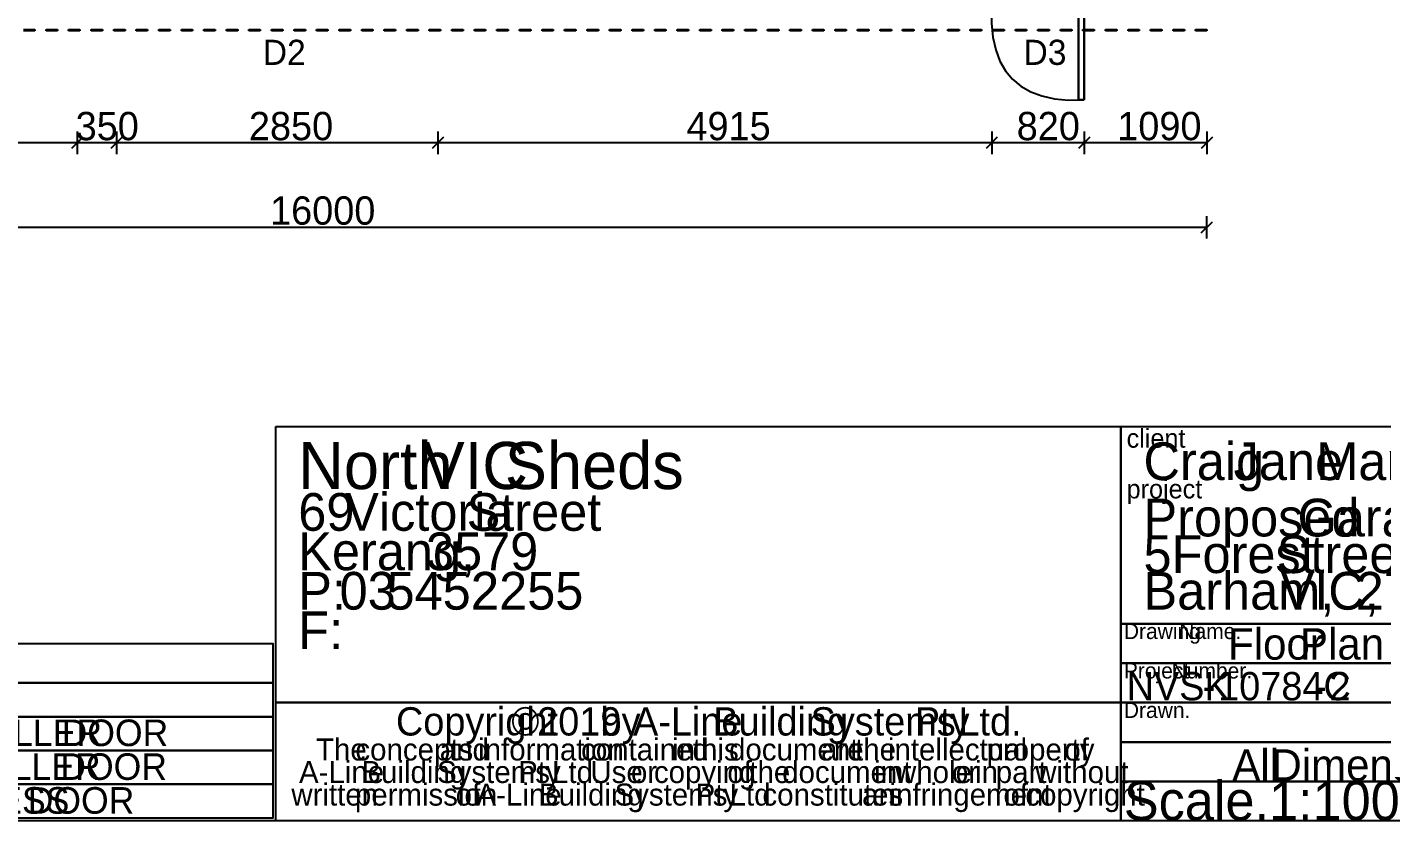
# Model space of a CAD drawing. Header units: metres. Extents: x 14 to 1547, y 15 to 583.
# Drawn here: x 340 to 680.7, y 16.3 to 216.1 of the extents above; entities that cross this region are included whole.
import ezdxf

# ---------------------------------------------------------------- set-up
doc = ezdxf.new("R2010")
doc.units = ezdxf.units.M
doc.layers.add('GEOMETRY', color=7, linetype='Continuous')
doc.layers.add('TEXT', color=3, linetype='Continuous')

msp = doc.modelspace()

# ---------------------------------------------------------------- linework, layer by layer
at = {"layer": 'GEOMETRY'}
for p, q in [((604.41, 220.95), (604.41, 197.71)), ((605.83, 197.71), (605.83, 220.95)), ((605.83, 197.71), (605.83, 220.95)), ((339.09, 215.41), (341.93, 215.41)), ((341.93, 215.15), (339.09, 215.15)), ((341.93, 215.41), (341.93, 215.15)), ((344.76, 215.15), (344.76, 215.41)), ((344.76, 215.41), (347.6, 215.41)), ((347.6, 215.15), (344.76, 215.15)), ((347.6, 215.41), (347.6, 215.15)), ((350.43, 215.15), (350.43, 215.41)), ((350.43, 215.41), (353.27, 215.41)), ((353.27, 215.15), (350.43, 215.15)), ((353.27, 215.41), (353.27, 215.15)), ((356.1, 215.15), (356.1, 215.41)), ((356.1, 215.41), (358.94, 215.41)), ((358.94, 215.15), (356.1, 215.15)), ((358.94, 215.41), (358.94, 215.15)), ((361.77, 215.15), (361.77, 215.41)), ((361.77, 215.41), (364.61, 215.41)), ((364.61, 215.15), (361.77, 215.15)), ((364.61, 215.41), (364.61, 215.15)), ((367.44, 215.15), (367.44, 215.41)), ((367.44, 215.41), (370.27, 215.41)), ((370.27, 215.15), (367.44, 215.15)), ((370.27, 215.41), (370.27, 215.15)), ((373.11, 215.15), (373.11, 215.41)), ((373.11, 215.41), (375.94, 215.41)), ((375.94, 215.15), (373.11, 215.15)), ((375.94, 215.41), (375.94, 215.15)), ((378.78, 215.15), (378.78, 215.41)), ((378.78, 215.41), (381.61, 215.41)), ((381.61, 215.15), (378.78, 215.15)), ((381.61, 215.41), (381.61, 215.15)), ((384.45, 215.15), (384.45, 215.41)), ((384.45, 215.41), (387.28, 215.41)), ((387.28, 215.15), (384.45, 215.15)), ((387.28, 215.41), (387.28, 215.15)), ((390.12, 215.15), (390.12, 215.41)), ((390.12, 215.41), (392.95, 215.41)), ((392.95, 215.15), (390.12, 215.15)), ((392.95, 215.41), (392.95, 215.15)), ((395.79, 215.15), (395.79, 215.41)), ((395.79, 215.41), (398.62, 215.41)), ((398.62, 215.15), (395.79, 215.15)), ((398.62, 215.41), (398.62, 215.15)), ((401.46, 215.15), (401.46, 215.41)), ((401.46, 215.41), (404.29, 215.41)), ((404.29, 215.15), (401.46, 215.15)), ((404.29, 215.41), (404.29, 215.15)), ((407.12, 215.15), (407.12, 215.41)), ((407.12, 215.41), (409.96, 215.41)), ((409.96, 215.15), (407.12, 215.15)), ((409.96, 215.41), (409.96, 215.15)), ((412.79, 215.15), (412.79, 215.41)), ((412.79, 215.41), (415.63, 215.41)), ((415.63, 215.15), (412.79, 215.15)), ((415.63, 215.41), (415.63, 215.15)), ((418.46, 215.15), (418.46, 215.41)), ((418.46, 215.41), (421.3, 215.41)), ((421.3, 215.15), (418.46, 215.15)), ((421.3, 215.41), (421.3, 215.15)), ((424.13, 215.15), (424.13, 215.41)), ((424.13, 215.41), (426.97, 215.41)), ((426.97, 215.15), (424.13, 215.15)), ((426.97, 215.41), (426.97, 215.15)), ((429.8, 215.15), (429.8, 215.41)), ((429.8, 215.41), (432.64, 215.41)), ((432.64, 215.15), (429.8, 215.15)), ((432.64, 215.41), (432.64, 215.15)), ((435.47, 215.15), (435.47, 215.41)), ((435.47, 215.41), (438.31, 215.41)), ((438.31, 215.15), (435.47, 215.15)), ((438.31, 215.41), (438.31, 215.15)), ((441.14, 215.15), (441.14, 215.41)), ((441.14, 215.41), (443.97, 215.41)), ((443.97, 215.15), (441.14, 215.15)), ((443.97, 215.41), (443.97, 215.15)), ((446.81, 215.15), (446.81, 215.41)), ((446.81, 215.41), (449.64, 215.41)), ((449.64, 215.15), (446.81, 215.15)), ((449.64, 215.41), (449.64, 215.15)), ((452.48, 215.15), (452.48, 215.41)), ((452.48, 215.41), (455.31, 215.41)), ((455.31, 215.15), (452.48, 215.15)), ((455.31, 215.41), (455.31, 215.15)), ((458.15, 215.15), (458.15, 215.41)), ((458.15, 215.41), (460.98, 215.41)), ((460.98, 215.15), (458.15, 215.15)), ((460.98, 215.41), (460.98, 215.15)), ((463.82, 215.15), (463.82, 215.41)), ((463.82, 215.41), (466.65, 215.41)), ((466.65, 215.15), (463.82, 215.15)), ((466.65, 215.41), (466.65, 215.15)), ((469.49, 215.15), (469.49, 215.41)), ((469.49, 215.41), (472.32, 215.41)), ((472.32, 215.15), (469.49, 215.15)), ((472.32, 215.41), (472.32, 215.15)), ((475.16, 215.15), (475.16, 215.41)), ((475.16, 215.41), (477.99, 215.41)), ((477.99, 215.15), (475.16, 215.15)), ((477.99, 215.41), (477.99, 215.15)), ((480.82, 215.15), (480.82, 215.41)), ((480.82, 215.41), (483.66, 215.41)), ((483.66, 215.15), (480.82, 215.15)), ((483.66, 215.41), (483.66, 215.15)), ((486.49, 215.15), (486.49, 215.41)), ((486.49, 215.41), (489.33, 215.41)), ((489.33, 215.15), (486.49, 215.15)), ((489.33, 215.41), (489.33, 215.15)), ((492.16, 215.15), (492.16, 215.41)), ((492.16, 215.41), (495, 215.41)), ((495, 215.15), (492.16, 215.15)), ((495, 215.41), (495, 215.15)), ((497.83, 215.15), (497.83, 215.41)), ((497.83, 215.41), (500.67, 215.41)), ((500.67, 215.15), (497.83, 215.15)), ((500.67, 215.41), (500.67, 215.15)), ((503.5, 215.15), (503.5, 215.41)), ((503.5, 215.41), (506.34, 215.41)), ((506.34, 215.15), (503.5, 215.15)), ((506.34, 215.41), (506.34, 215.15)), ((509.17, 215.15), (509.17, 215.41)), ((509.17, 215.41), (512, 215.41)), ((512, 215.15), (509.17, 215.15)), ((512, 215.41), (512, 215.15)), ((514.84, 215.15), (514.84, 215.41)), ((514.84, 215.41), (517.67, 215.41)), ((517.67, 215.15), (514.84, 215.15)), ((517.67, 215.41), (517.67, 215.15)), ((520.51, 215.15), (520.51, 215.41)), ((520.51, 215.41), (523.34, 215.41)), ((523.34, 215.15), (520.51, 215.15)), ((523.34, 215.41), (523.34, 215.15)), ((526.18, 215.15), (526.18, 215.41)), ((526.18, 215.41), (529.01, 215.41)), ((529.01, 215.15), (526.18, 215.15)), ((529.01, 215.41), (529.01, 215.15)), ((531.85, 215.15), (531.85, 215.41)), ((531.85, 215.41), (534.68, 215.41)), ((534.68, 215.15), (531.85, 215.15)), ((534.68, 215.41), (534.68, 215.15)), ((537.52, 215.15), (537.52, 215.41)), ((537.52, 215.41), (540.35, 215.41)), ((540.35, 215.15), (537.52, 215.15)), ((540.35, 215.41), (540.35, 215.15)), ((543.19, 215.15), (543.19, 215.41)), ((543.19, 215.41), (546.02, 215.41)), ((546.02, 215.15), (543.19, 215.15)), ((546.02, 215.41), (546.02, 215.15)), ((548.85, 215.15), (548.85, 215.41)), ((548.85, 215.41), (551.69, 215.41)), ((551.69, 215.15), (548.85, 215.15)), ((551.69, 215.41), (551.69, 215.15)), ((554.52, 215.15), (554.52, 215.41)), ((554.52, 215.41), (557.36, 215.41)), ((557.36, 215.15), (554.52, 215.15)), ((557.36, 215.41), (557.36, 215.15)), ((560.19, 215.15), (560.19, 215.41)), ((560.19, 215.41), (563.03, 215.41)), ((563.03, 215.15), (560.19, 215.15)), ((563.03, 215.41), (563.03, 215.15)), ((565.86, 215.15), (565.86, 215.41)), ((565.86, 215.41), (568.7, 215.41)), ((568.7, 215.15), (565.86, 215.15)), ((568.7, 215.41), (568.7, 215.15)), ((571.53, 215.15), (571.53, 215.41)), ((571.53, 215.41), (574.37, 215.41)), ((574.37, 215.15), (571.53, 215.15)), ((574.37, 215.41), (574.37, 215.15)), ((577.2, 215.15), (577.2, 215.41)), ((577.2, 215.41), (580.04, 215.41)), ((580.04, 215.15), (577.2, 215.15)), ((580.04, 215.41), (580.04, 215.15)), ((582.87, 215.15), (582.87, 215.41)), ((582.87, 215.41), (585.7, 215.41)), ((585.7, 215.15), (582.87, 215.15)), ((585.7, 215.41), (585.7, 215.15)), ((588.54, 215.15), (588.54, 215.41)), ((588.54, 215.41), (591.37, 215.41)), ((591.37, 215.15), (588.54, 215.15)), ((591.37, 215.41), (591.37, 215.15)), ((594.21, 215.15), (594.21, 215.41)), ((594.21, 215.41), (597.04, 215.41)), ((597.04, 215.15), (594.21, 215.15)), ((597.04, 215.41), (597.04, 215.15)), ((599.88, 215.15), (599.88, 215.41)), ((599.88, 215.41), (602.71, 215.41)), ((602.71, 215.15), (599.88, 215.15)), ((602.71, 215.41), (602.71, 215.15)), ((605.55, 215.15), (605.55, 215.41)), ((605.55, 215.41), (608.38, 215.41)), ((608.38, 215.15), (605.55, 215.15)), ((608.38, 215.41), (608.38, 215.15)), ((611.22, 215.15), (611.22, 215.41)), ((611.22, 215.41), (614.05, 215.41)), ((614.05, 215.15), (611.22, 215.15)), ((614.05, 215.41), (614.05, 215.15)), ((616.89, 215.15), (616.89, 215.41)), ((616.89, 215.41), (619.72, 215.41)), ((619.72, 215.15), (616.89, 215.15)), ((619.72, 215.41), (619.72, 215.15)), ((622.55, 215.15), (622.55, 215.41)), ((622.55, 215.41), (625.39, 215.41)), ((625.39, 215.15), (622.55, 215.15)), ((625.39, 215.41), (625.39, 215.15)), ((628.22, 215.15), (628.22, 215.41)), ((628.22, 215.41), (631.06, 215.41)), ((631.06, 215.15), (628.22, 215.15)), ((631.06, 215.41), (631.06, 215.15)), ((633.89, 215.15), (633.89, 215.41)), ((633.89, 215.41), (636.73, 215.41)), ((636.73, 215.15), (633.89, 215.15)), ((636.73, 215.41), (636.73, 215.15)), ((604.41, 197.71), (605.83, 197.71)), ((353.98, 188.35), (351.14, 185.52)), ((353.98, 188.35), (351.14, 185.52)), ((352.56, 189.77), (352.56, 184.1)), ((352.56, 189.77), (352.56, 184.1)), ((363.9, 188.35), (361.06, 185.52)), ((363.9, 188.35), (361.06, 185.52)), ((362.48, 189.77), (362.48, 184.1)), ((362.48, 189.77), (362.48, 184.1)), ((444.68, 188.35), (441.85, 185.52)), ((444.68, 188.35), (441.85, 185.52)), ((443.27, 189.77), (443.27, 184.1)), ((443.27, 189.77), (443.27, 184.1)), ((584, 188.35), (581.17, 185.52)), ((584, 188.35), (581.17, 185.52)), ((582.59, 189.77), (582.59, 184.1)), ((582.59, 189.77), (582.59, 184.1)), ((607.25, 188.35), (604.41, 185.52)), ((607.25, 188.35), (604.41, 185.52)), ((605.83, 189.77), (605.83, 184.1)), ((605.83, 189.77), (605.83, 184.1)), ((638.14, 188.35), (635.31, 185.52)), ((636.73, 189.77), (636.73, 184.1)), ((352.56, 186.93), (188.86, 186.93)), ((362.48, 186.93), (352.56, 186.93)), ((443.27, 186.93), (362.48, 186.93)), ((582.59, 186.93), (443.27, 186.93)), ((605.83, 186.93), (582.59, 186.93)), ((636.73, 186.93), (605.83, 186.93)), ((635.31, 164.26), (638.14, 167.09)), ((636.73, 162.84), (636.73, 168.51)), ((183.19, 165.68), (636.73, 165.68))]:
    msp.add_line(p, q, dxfattribs=at)
for points in [[(14.18, 583.25), (827.71, 583.25), (827.71, 16.33), (14.18, 16.33)], [(605.83, 197.71), (604.41, 197.71), (604.41, 220.95), (605.83, 220.95)], [(402.52, 115.54), (827.71, 115.54), (827.71, 16.33), (402.52, 16.33)], [(402.52, 115.54), (615.11, 115.54), (615.11, 16.33), (402.52, 16.33)], [(402.52, 115.54), (615.11, 115.54), (615.11, 46.09), (402.52, 46.09)], [(615.11, 115.54), (827.71, 115.54), (827.71, 16.33), (615.11, 16.33)], [(615.11, 115.54), (827.71, 115.54), (827.71, 65.93), (615.11, 65.93)], [(615.11, 65.93), (827.71, 65.93), (827.71, 56.01), (615.11, 56.01)], [(14.89, 60.97), (401.81, 60.97), (401.81, 51.05), (14.89, 51.05)], [(615.11, 56.01), (685.98, 56.01), (685.98, 46.09), (615.11, 46.09)], [(191.77, 51.05), (401.81, 51.05), (401.81, 42.55), (191.77, 42.55)], [(402.52, 46.09), (615.11, 46.09), (615.11, 16.33), (402.52, 16.33)], [(615.11, 46.09), (685.98, 46.09), (685.98, 36.17), (615.11, 36.17)], [(191.77, 42.55), (401.81, 42.55), (401.81, 34.04), (191.77, 34.04)], [(615.11, 36.17), (785.19, 36.17), (785.19, 26.25), (615.11, 26.25)], [(191.77, 34.04), (401.81, 34.04), (401.81, 25.54), (191.77, 25.54)], [(191.77, 25.54), (401.81, 25.54), (401.81, 17.04), (191.77, 17.04)], [(615.11, 26.25), (700.15, 26.25), (700.15, 16.33), (615.11, 16.33)]]:
    msp.add_lwpolyline(points, close=True, dxfattribs=at)
msp.add_lwpolyline([(582.59, 220.95), (582.57, 217.06), (582.91, 213.52), (583.6, 210.34), (584.65, 207.52), (586.06, 205.05), (587.82, 202.94), (589.93, 201.18), (592.4, 199.77), (595.23, 198.72), (598.4, 198.03), (601.94, 197.69), (605.83, 197.71)], dxfattribs=at)

# ---------------------------------------------------------------- texts
at = {"layer": 'TEXT'}
for s, height, p in [('D2', 6.326, (399.25, 206.54)), ('D3', 6.326, (590.58, 206.54)), ('350', 7.122, (352.19, 187.59)), ('2850', 7.122, (395.77, 187.59)), ('4915', 7.122, (505.82, 187.59)), ('820', 7.122, (588.88, 187.59)), ('1090', 7.122, (614.17, 187.59)), ('16000', 7.122, (401.09, 166.34)), ('client', 4.742, (616.52, 110.23)), ('North', 11.873, (408.18, 99.82)), ('VIC', 11.873, (439.46, 99.82)), ('Sheds', 11.873, (460.13, 99.82)), ('Craig', 9.493, (620.77, 102.08)), ('Jane', 9.493, (643.44, 102.08)), ('Manners', 9.493, (664.23, 102.08)), ('project', 4.742, (616.52, 97.47)), ('69', 9.493, (408.18, 89.32)), ('Victoria', 9.493, (419.99, 89.32)), ('Street', 9.493, (450.53, 89.32)), ('Proposed', 9.493, (620.77, 87.9)), ('Garage:', 9.493, (659.51, 87.9)), ('Kerang,', 9.493, (408.18, 79.4)), ('3579', 9.493, (440.3, 79.4)), ('5', 9.49, (620.77, 78.69)), ('Forest', 9.493, (627.86, 78.69)), ('Street', 9.493, (654.3, 78.69)), ('P:', 9.493, (408.18, 69.48)), ('03', 9.493, (418.57, 69.48)), ('5452', 9.493, (430.38, 69.48)), ('2255', 9.493, (451.65, 69.48)), ('Barham,', 9.493, (620.77, 69.48)), ('VIC,', 9.493, (655.25, 69.48)), ('2732', 9.493, (674.14, 69.48)), ('F:', 9.493, (408.18, 59.55)), ('Drawing', 3.955, (615.82, 62.08)), ('Name.', 3.955, (629.78, 62.08)), ('Floor', 7.91, (642.03, 56.91)), ('Plan', 7.91, (660.13, 56.91)), ('Project', 3.955, (615.82, 52.16)), ('Number.', 3.955, (627.82, 52.16)), ('NVSK', 7.122, (616.52, 46.67)), ('10784C', 7.122, (639.55, 46.67)), ('2', 7.12, (667.54, 46.67)), ('-', 7.12, (635.65, 46.67)), ('-', 7.12, (663.64, 46.67)), ('Copyright', 7.122, (432.75, 37.81)), ('©', 7.12, (461.8, 37.81)), ('2019', 7.122, (468.27, 37.81)), ('by', 7.122, (484.22, 37.81)), ('A-Line', 7.122, (492.38, 37.81)), ('Building', 7.122, (512.58, 37.81)), ('Systems', 7.122, (537.03, 37.81)), ('Pty', 7.122, (563.24, 37.81)), ('Ltd.', 7.122, (574.22, 37.81)), ('Drawn.', 3.955, (615.82, 42.23)), ('ROLLER', 6.686, (323.05, 35.15)), ('DOOR', 6.686, (348.66, 35.15)), ('The', 5.538, (412.63, 31.53)), ('concepts', 5.538, (422.55, 31.53)), ('and', 5.538, (443.77, 31.53)), ('information', 5.5385, (453.42, 31.53)), ('contained', 5.538, (479.32, 31.53)), ('in', 5.538, (502.2, 31.53)), ('this', 5.538, (507.43, 31.53)), ('document', 5.538, (516.53, 31.53)), ('are', 5.538, (539.67, 31.53)), ('the', 5.538, (548.22, 31.53)), ('intellectual', 5.5385, (556.49, 31.53)), ('property', 5.538, (581.29, 31.53)), ('of', 5.538, (600.85, 31.53)), ('All', 7.91, (643.1, 26.44)), ('Dimensions', 7.91, (652.93, 26.44)), ('ROLLER', 6.686, (322.71, 26.65)), ('DOOR', 6.686, (348.33, 26.65)), ('A-Line', 5.538, (408.37, 25.86)), ('Building', 5.538, (424.07, 25.86)), ('Systems', 5.538, (443.09, 25.86)), ('Pty', 5.538, (463.47, 25.86)), ('Ltd.', 5.538, (472.01, 25.86)), ('Use', 5.538, (481.66, 25.86)), ('copying', 5.538, (497.64, 25.86)), ('of', 5.538, (516.1, 25.86)), ('the', 5.538, (521.62, 25.86)), ('document', 5.538, (529.89, 25.86)), ('in', 5.538, (553.03, 25.86)), ('whole', 5.538, (558.27, 25.86)), ('in', 5.538, (578.39, 25.86)), ('part', 5.538, (583.62, 25.86)), ('without', 5.538, (593.54, 25.86)), ('or', 5.538, (491.85, 25.86)), ('or', 5.538, (572.6, 25.86)), ('ACCESS', 6.686, (313.85, 18.14)), ('DOOR', 6.686, (340.13, 18.14)), ('written', 5.538, (406.44, 20.18)), ('permission', 5.538, (422.42, 20.18)), ('of', 5.538, (447.77, 20.18)), ('A-Line', 5.538, (453.01, 20.18)), ('Building', 5.538, (468.72, 20.18)), ('Systems', 5.538, (487.73, 20.18)), ('Pty', 5.538, (508.12, 20.18)), ('Ltd', 5.538, (516.66, 20.18)), ('constitutes', 5.5385, (524.93, 20.18)), ('an', 5.538, (550, 20.18)), ('infringement', 5.5385, (556.89, 20.18)), ('of', 5.538, (585.55, 20.18)), ('copyright', 5.538, (591.06, 20.18)), ('Scale.1:100', 9.8261, (615.82, 16.52))]:
    msp.add_text(s, height=height, dxfattribs=at).set_placement(p)

doc.saveas('drawing.dxf')
